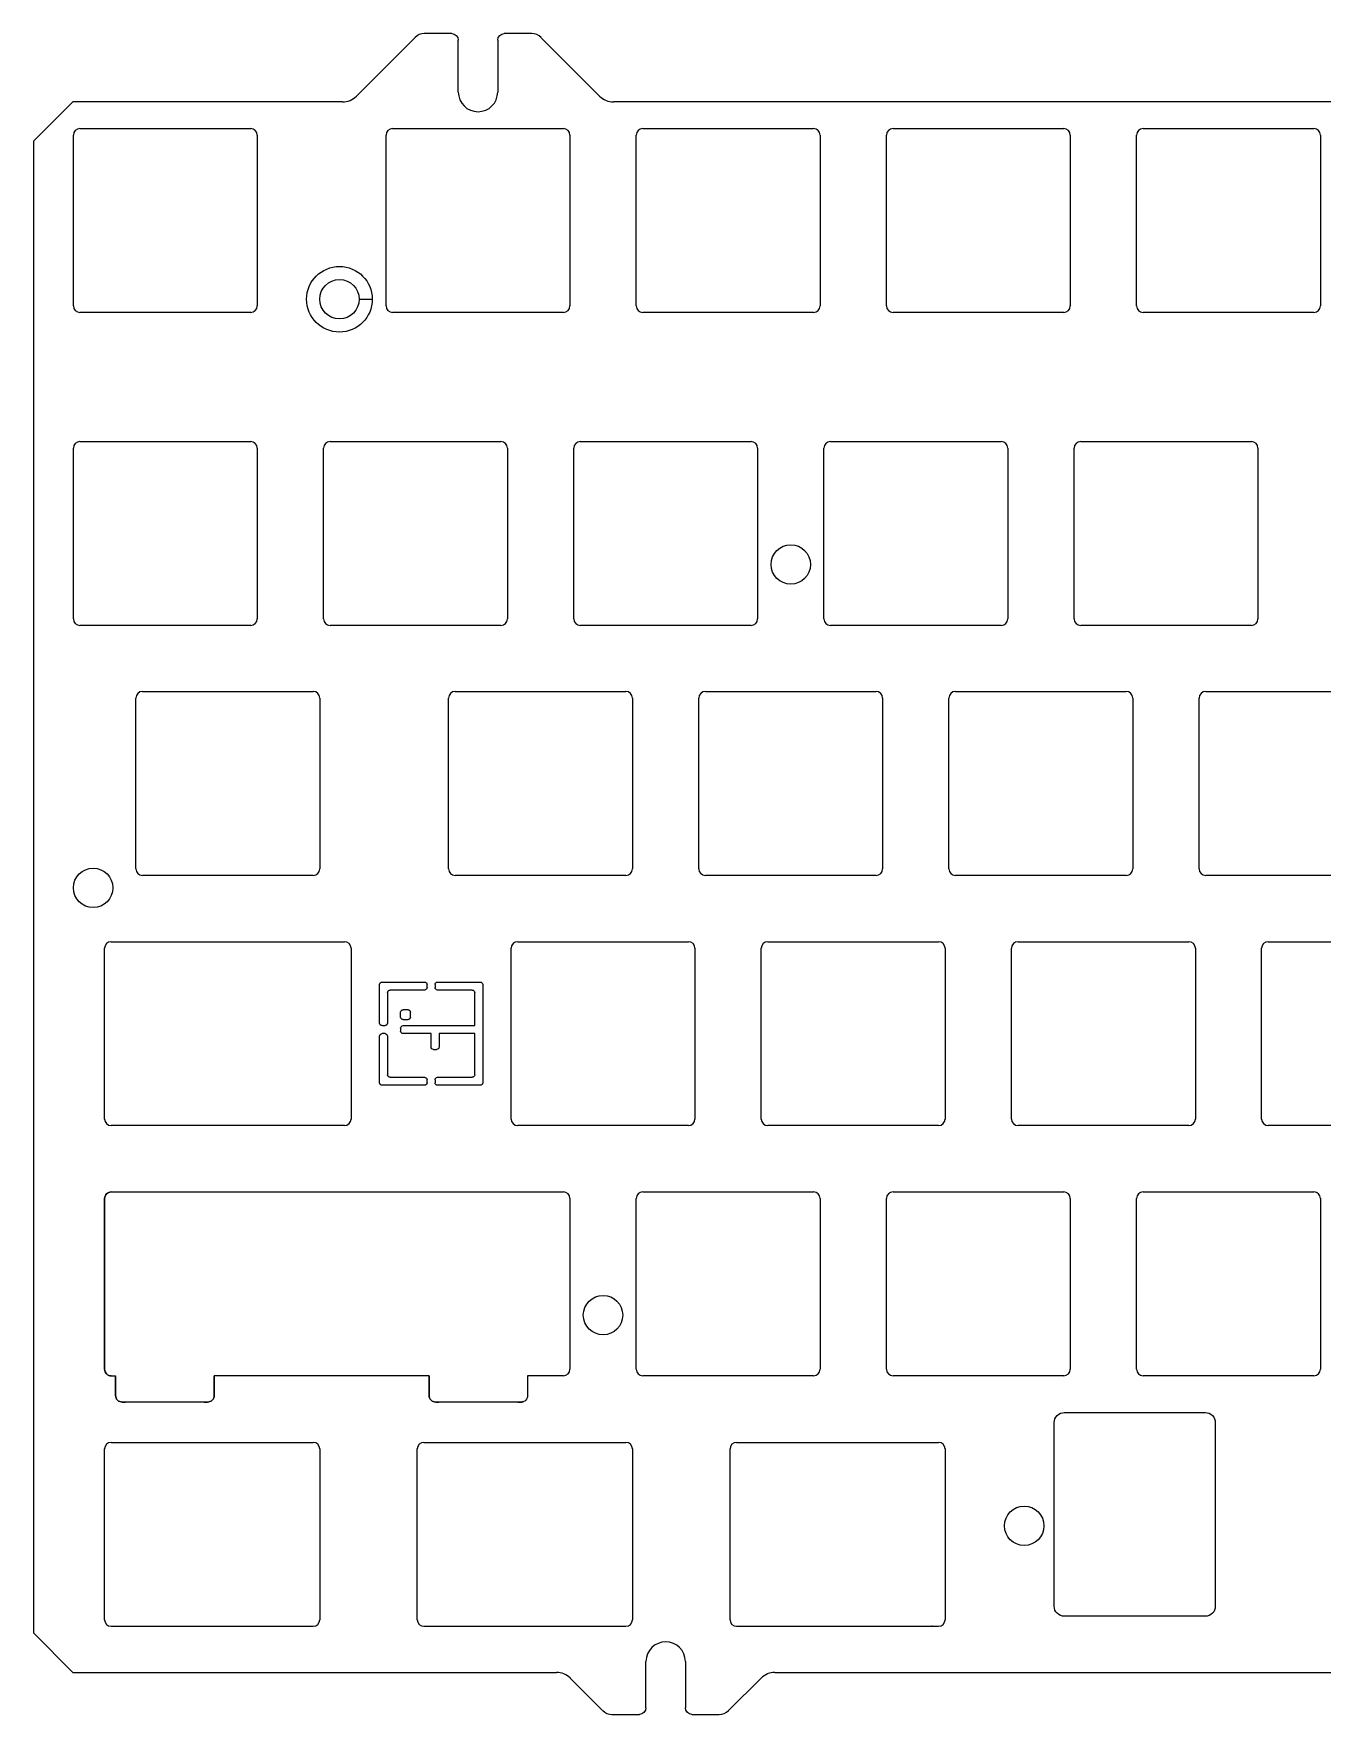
# Model space of a CAD drawing. Header units: millimetres. Extents: x 71 to 420, y 37 to 165.
# Drawn here: x 71.2 to 169.4, y 36.9 to 164.9 of the extents above; entities that cross this region are included whole.
import ezdxf

# ---------------------------------------------------------------- set-up
doc = ezdxf.new("R2010")
doc.units = ezdxf.units.MM
doc.header["$MEASUREMENT"] = 0
doc.layers.add('SHAPE2DVIEW', color=7, linetype='CONTINUOUS')

msp = doc.modelspace()

# ---------------------------------------------------------------- linework, layer by layer
at = {"layer": 'SHAPE2DVIEW'}
for p, q in [((100.28, 164.59), (95.81, 160.12)), ((103.07, 164.89), (100.98, 164.89)), ((103.57, 160.44), (103.57, 164.39)), ((106.57, 164.39), (106.57, 160.44)), ((109.16, 164.89), (107.07, 164.89)), ((114.33, 160.12), (109.86, 164.59)), ((74.23, 159.69), (71.23, 156.69)), ((94.75, 159.69), (74.23, 159.69)), ((180.47, 159.69), (115.39, 159.69)), ((74.76, 157.66), (87.76, 157.66)), ((98.57, 157.66), (111.57, 157.66)), ((117.62, 157.66), (130.62, 157.66)), ((136.67, 157.66), (149.67, 157.66)), ((155.72, 157.66), (168.72, 157.66)), ((71.23, 156.69), (71.23, 43.12)), ((74.26, 144.16), (74.26, 157.16)), ((88.26, 157.16), (88.26, 144.16)), ((98.07, 144.16), (98.07, 157.16)), ((112.07, 157.16), (112.07, 144.16)), ((117.12, 144.16), (117.12, 157.16)), ((131.12, 157.16), (131.12, 144.16)), ((136.17, 144.16), (136.17, 157.16)), ((150.17, 157.16), (150.17, 144.16)), ((155.22, 144.16), (155.22, 157.16)), ((169.22, 157.16), (169.22, 144.16)), ((87.76, 143.66), (74.76, 143.66)), ((111.57, 143.66), (98.57, 143.66)), ((130.62, 143.66), (117.62, 143.66)), ((149.67, 143.66), (136.67, 143.66)), ((168.72, 143.66), (155.72, 143.66)), ((74.26, 120.33), (74.26, 133.33)), ((74.76, 133.83), (87.76, 133.83)), ((88.26, 133.33), (88.26, 120.33)), ((93.31, 120.33), (93.31, 133.33)), ((93.81, 133.83), (106.81, 133.83)), ((107.31, 133.33), (107.31, 120.33)), ((112.36, 120.33), (112.36, 133.33)), ((112.86, 133.83), (125.86, 133.83)), ((126.36, 133.33), (126.36, 120.33)), ((131.41, 120.33), (131.41, 133.33)), ((131.91, 133.83), (144.91, 133.83)), ((145.41, 133.33), (145.41, 120.33)), ((150.46, 120.33), (150.46, 133.33)), ((150.96, 133.83), (163.96, 133.83)), ((164.46, 133.33), (164.46, 120.33)), ((87.76, 119.83), (74.76, 119.83)), ((106.81, 119.83), (93.81, 119.83)), ((125.86, 119.83), (112.86, 119.83)), ((144.91, 119.83), (131.91, 119.83)), ((163.96, 119.83), (150.96, 119.83)), ((79.02, 101.3), (79.02, 114.3)), ((79.52, 114.8), (92.52, 114.8)), ((93.02, 114.3), (93.02, 101.3)), ((102.83, 101.3), (102.83, 114.3)), ((103.33, 114.8), (116.33, 114.8)), ((116.83, 114.3), (116.83, 101.3)), ((121.88, 101.3), (121.88, 114.3)), ((122.38, 114.8), (135.38, 114.8)), ((135.88, 114.3), (135.88, 101.3)), ((140.93, 101.3), (140.93, 114.3)), ((141.43, 114.8), (154.43, 114.8)), ((154.93, 114.3), (154.93, 101.3)), ((159.98, 101.3), (159.98, 114.3)), ((160.48, 114.8), (173.48, 114.8)), ((92.52, 100.8), (79.52, 100.8)), ((116.33, 100.8), (103.33, 100.8)), ((135.38, 100.8), (122.38, 100.8)), ((154.43, 100.8), (141.43, 100.8)), ((173.48, 100.8), (160.48, 100.8)), ((76.64, 82.25), (76.64, 95.25)), ((77.14, 95.75), (94.9, 95.75)), ((95.4, 95.25), (95.4, 82.25)), ((107.59, 82.25), (107.59, 95.25)), ((108.09, 95.75), (121.09, 95.75)), ((121.59, 95.25), (121.59, 82.25)), ((126.64, 82.25), (126.64, 95.25)), ((127.14, 95.75), (140.14, 95.75)), ((140.64, 95.25), (140.64, 82.25)), ((145.69, 82.25), (145.69, 95.25)), ((146.19, 95.75), (159.19, 95.75)), ((159.69, 95.25), (159.69, 82.25)), ((164.74, 82.25), (164.74, 95.25)), ((165.24, 95.75), (178.24, 95.75)), ((97.57, 89.55), (97.57, 92.49)), ((97.76, 92.68), (101, 92.68)), ((101.19, 92.26), (101.19, 92.49)), ((101.8, 92.49), (101.8, 92.26)), ((101.99, 92.68), (105.24, 92.68)), ((105.43, 92.49), (105.43, 85.01)), ((98.18, 91.88), (98.18, 89.55)), ((101, 92.07), (98.37, 92.07)), ((104.63, 92.07), (101.99, 92.07)), ((104.82, 89.36), (104.82, 91.88)), ((99.18, 90.01), (99.18, 90.38)), ((99.74, 90.57), (99.37, 90.57)), ((99.37, 89.82), (99.74, 89.82)), ((99.92, 90.01), (99.92, 90.38)), ((97.57, 85.01), (97.57, 88.56)), ((97.76, 89.36), (97.99, 89.36)), ((97.99, 88.75), (97.76, 88.75)), ((98.18, 88.56), (98.18, 85.62)), ((99.18, 89.17), (99.18, 88.93)), ((99.37, 89.36), (104.82, 89.36)), ((101.5, 88.75), (99.37, 88.75)), ((101.5, 87.73), (101.5, 88.75)), ((104.82, 88.75), (102.11, 88.75)), ((102.11, 88.75), (102.11, 87.73)), ((104.82, 85.62), (104.82, 88.75)), ((101.69, 87.55), (101.92, 87.55)), ((101, 84.82), (97.76, 84.82)), ((98.37, 85.43), (101, 85.43)), ((101.19, 85.01), (101.19, 85.24)), ((101.8, 85.24), (101.8, 85.01)), ((101.99, 85.43), (104.63, 85.43)), ((105.24, 84.82), (101.99, 84.82)), ((94.9, 81.75), (77.14, 81.75)), ((121.09, 81.75), (108.09, 81.75)), ((140.14, 81.75), (127.14, 81.75)), ((159.19, 81.75), (146.19, 81.75)), ((178.24, 81.75), (165.24, 81.75)), ((77.14, 76.7), (111.57, 76.7)), ((112.07, 76.2), (112.07, 63.2)), ((117.12, 63.2), (117.12, 76.2)), ((117.62, 76.7), (130.62, 76.7)), ((131.12, 76.2), (131.12, 63.2)), ((136.17, 63.2), (136.17, 76.2)), ((136.67, 76.7), (149.67, 76.7)), ((150.17, 76.2), (150.17, 63.2)), ((155.22, 63.2), (155.22, 76.2)), ((155.72, 76.7), (168.72, 76.7)), ((169.22, 76.2), (169.22, 63.2)), ((77.14, 62.7), (77.48, 62.7)), ((101.35, 62.7), (84.98, 62.7)), ((111.57, 62.7), (108.85, 62.7)), ((130.62, 62.7), (117.62, 62.7)), ((149.67, 62.7), (136.67, 62.7)), ((168.72, 62.7), (155.72, 62.7)), ((84.23, 60.7), (78.23, 60.7)), ((108.1, 60.7), (102.1, 60.7)), ((77.14, 57.63), (92.52, 57.63)), ((100.95, 57.63), (116.33, 57.63)), ((124.76, 57.63), (140.14, 57.63)), ((76.64, 44.13), (76.64, 57.13)), ((93.02, 57.13), (93.02, 44.13)), ((100.45, 44.13), (100.45, 57.13)), ((116.83, 57.13), (116.83, 44.13)), ((124.26, 44.13), (124.26, 57.13)), ((140.64, 57.13), (140.64, 44.13)), ((77.14, 43.63), (92.01, 43.63)), ((92.02, 43.63), (92.01, 43.63)), ((92.02, 43.63), (92.52, 43.63)), ((100.95, 43.63), (115.82, 43.63)), ((115.83, 43.63), (115.82, 43.63)), ((115.83, 43.63), (116.33, 43.63)), ((124.76, 43.63), (139.61, 43.63)), ((139.64, 43.63), (139.61, 43.63)), ((139.64, 43.63), (140.14, 43.63)), ((71.23, 43.12), (74.23, 40.12)), ((74.23, 40.12), (111.04, 40.12)), ((112.1, 39.68), (114.56, 37.22)), ((117.86, 37.42), (117.86, 40.95)), ((120.86, 40.95), (120.86, 37.42)), ((124.15, 37.22), (126.62, 39.68)), ((127.68, 40.12), (277.72, 40.12)), ((115.27, 36.92), (117.36, 36.92)), ((121.36, 36.92), (123.44, 36.92))]:
    msp.add_line(p, q, dxfattribs=at)
for centre, radius in [((94.52, 144.66), 2.5), ((94.52, 144.66), 1.5), ((128.88, 124.47), 1.5), ((75.76, 99.85), 1.5), ((114.59, 67.32), 1.5), ((146.66, 51.28), 1.5)]:
    msp.add_circle(centre, radius, dxfattribs=at)
for centre, radius, start, end in [((100.98, 163.89), 1, 90, 135), ((109.16, 163.89), 1, 45, 90), ((94.75, 161.19), 1.5, -90, -45), ((105.07, 160.44), 1.5, 180, 0), ((115.39, 161.19), 1.5, -135, -90), ((74.76, 157.16), 0.5, 90, 180), ((87.76, 157.16), 0.5, 0, 90), ((98.57, 157.16), 0.5, 90, 180), ((111.57, 157.16), 0.5, 0, 90), ((117.62, 157.16), 0.5, 90, 180), ((130.62, 157.16), 0.5, 0, 90), ((136.67, 157.16), 0.5, 90, 180), ((149.67, 157.16), 0.5, 0, 90), ((155.72, 157.16), 0.5, 90, 180), ((168.72, 157.16), 0.5, 0, 90), ((74.76, 144.16), 0.5, 180, -90), ((87.76, 144.16), 0.5, -90, 0), ((98.57, 144.16), 0.5, 180, -90), ((111.57, 144.16), 0.5, -90, 0), ((117.62, 144.16), 0.5, 180, -90), ((130.62, 144.16), 0.5, -90, 0), ((136.67, 144.16), 0.5, 180, -90), ((149.67, 144.16), 0.5, -90, 0), ((155.72, 144.16), 0.5, 180, -90), ((168.72, 144.16), 0.5, -90, 0), ((74.76, 133.33), 0.5, 90, 180), ((87.76, 133.33), 0.5, 0, 90), ((93.81, 133.33), 0.5, 90, 180), ((106.81, 133.33), 0.5, 0, 90), ((112.86, 133.33), 0.5, 90, 180), ((125.86, 133.33), 0.5, 0, 90), ((131.91, 133.33), 0.5, 90, 180), ((144.91, 133.33), 0.5, 0, 90), ((150.96, 133.33), 0.5, 90, 180), ((163.96, 133.33), 0.5, 0, 90), ((74.76, 120.33), 0.5, 180, -90), ((87.76, 120.33), 0.5, -90, 0), ((93.81, 120.33), 0.5, 180, -90), ((106.81, 120.33), 0.5, -90, 0), ((112.86, 120.33), 0.5, 180, -90), ((125.86, 120.33), 0.5, -90, 0), ((131.91, 120.33), 0.5, 180, -90), ((144.91, 120.33), 0.5, -90, 0), ((150.96, 120.33), 0.5, 180, -90), ((163.96, 120.33), 0.5, -90, 0), ((79.52, 114.3), 0.5, 90, 180), ((92.52, 114.3), 0.5, 0, 90), ((103.33, 114.3), 0.5, 90, 180), ((116.33, 114.3), 0.5, 0, 90), ((122.38, 114.3), 0.5, 90, 180), ((135.38, 114.3), 0.5, 0, 90), ((141.43, 114.3), 0.5, 90, 180), ((154.43, 114.3), 0.5, 0, 90), ((160.48, 114.3), 0.5, 90, 180), ((79.52, 101.3), 0.5, 180, -90), ((92.52, 101.3), 0.5, -90, 0), ((103.33, 101.3), 0.5, 180, -90), ((116.33, 101.3), 0.5, -90, 0), ((122.38, 101.3), 0.5, 180, -90), ((135.38, 101.3), 0.5, -90, 0), ((141.43, 101.3), 0.5, 180, -90), ((154.43, 101.3), 0.5, -90, 0), ((160.48, 101.3), 0.5, 180, -90), ((77.14, 95.25), 0.5, 90, 180), ((94.9, 95.25), 0.5, 0, 90), ((108.09, 95.25), 0.5, 90, 180), ((121.09, 95.25), 0.5, 0, 90), ((127.14, 95.25), 0.5, 90, 180), ((140.14, 95.25), 0.5, 0, 90), ((146.19, 95.25), 0.5, 90, 180), ((159.19, 95.25), 0.5, 0, 90), ((165.24, 95.25), 0.5, 90, 180), ((77.14, 82.25), 0.5, 180, -90), ((94.9, 82.25), 0.5, -90, 0), ((108.09, 82.25), 0.5, 180, -90), ((121.09, 82.25), 0.5, -90, 0), ((127.14, 82.25), 0.5, 180, -90), ((140.14, 82.25), 0.5, -90, 0), ((146.19, 82.25), 0.5, 180, -90), ((159.19, 82.25), 0.5, -90, 0), ((165.24, 82.25), 0.5, 180, -90), ((111.57, 76.2), 0.5, 0, 90), ((117.62, 76.2), 0.5, 90, 180), ((130.62, 76.2), 0.5, 0, 90), ((136.67, 76.2), 0.5, 90, 180), ((149.67, 76.2), 0.5, 0, 90), ((155.72, 76.2), 0.5, 90, 180), ((168.72, 76.2), 0.5, 0, 90), ((111.57, 63.2), 0.5, -90, 0), ((117.62, 63.2), 0.5, 180, -90), ((130.62, 63.2), 0.5, -90, 0), ((136.67, 63.2), 0.5, 180, -90), ((149.67, 63.2), 0.5, -90, 0), ((155.72, 63.2), 0.5, 180, -90), ((168.72, 63.2), 0.5, -90, 0), ((77.14, 57.13), 0.5, 90, 180), ((92.52, 57.13), 0.5, 0, 90), ((100.95, 57.13), 0.5, 90, 180), ((116.33, 57.13), 0.5, 0, 90), ((124.76, 57.13), 0.5, 90, 180), ((140.14, 57.13), 0.5, 0, 90), ((77.14, 44.13), 0.5, 180, -90), ((92.52, 44.13), 0.5, -90, 0), ((100.95, 44.13), 0.5, 180, -90), ((116.33, 44.13), 0.5, -90, 0), ((124.76, 44.13), 0.5, 180, -90), ((140.14, 44.13), 0.5, -90, 0), ((119.36, 40.95), 1.5, 0, 180), ((111.04, 38.62), 1.5, 45, 90), ((127.68, 38.62), 1.5, 90, 135), ((115.27, 37.92), 1, -135, -90), ((123.44, 37.92), 1, -90, -45)]:
    msp.add_arc(centre, radius, start, end, dxfattribs=at)
for points, degree in [([(103.07, 164.89), (103.33, 164.89), (103.57, 164.65), (103.57, 164.39)], 3), ([(106.57, 164.39), (106.57, 164.65), (106.81, 164.89), (107.07, 164.89)], 3), ([(96.02, 144.66), (97.02, 144.66)], 1), ([(97.57, 92.49), (97.57, 92.59), (97.65, 92.68), (97.76, 92.68)], 3), ([(101, 92.68), (101.11, 92.68), (101.19, 92.59), (101.19, 92.49)], 3), ([(101.19, 92.26), (101.19, 92.16), (101.11, 92.07), (101, 92.07)], 3), ([(101.8, 92.49), (101.8, 92.59), (101.89, 92.68), (101.99, 92.68)], 3), ([(101.99, 92.07), (101.89, 92.07), (101.8, 92.15), (101.8, 92.26)], 3), ([(105.24, 92.68), (105.34, 92.68), (105.43, 92.59), (105.43, 92.49)], 3), ([(98.18, 91.88), (98.18, 91.98), (98.27, 92.07), (98.37, 92.07)], 3), ([(104.63, 92.07), (104.73, 92.07), (104.82, 91.98), (104.82, 91.88)], 3), ([(99.18, 90.38), (99.18, 90.48), (99.26, 90.57), (99.37, 90.57)], 3), ([(99.37, 89.82), (99.26, 89.82), (99.18, 89.9), (99.18, 90.01)], 3), ([(99.74, 90.57), (99.84, 90.57), (99.92, 90.48), (99.92, 90.38)], 3), ([(99.92, 90.01), (99.92, 89.91), (99.84, 89.82), (99.74, 89.82)], 3), ([(97.76, 89.36), (97.65, 89.36), (97.57, 89.44), (97.57, 89.55)], 3), ([(97.57, 88.56), (97.57, 88.66), (97.65, 88.75), (97.76, 88.75)], 3), ([(98.18, 89.55), (98.18, 89.44), (98.09, 89.36), (97.99, 89.36)], 3), ([(97.99, 88.75), (98.09, 88.75), (98.18, 88.66), (98.18, 88.56)], 3), ([(99.18, 89.17), (99.18, 89.27), (99.26, 89.36), (99.37, 89.36)], 3), ([(99.37, 88.75), (99.26, 88.75), (99.18, 88.83), (99.18, 88.93)], 3), ([(101.69, 87.55), (101.58, 87.55), (101.5, 87.63), (101.5, 87.73)], 3), ([(102.11, 87.73), (102.11, 87.63), (102.02, 87.55), (101.92, 87.55)], 3), ([(97.76, 84.82), (97.65, 84.82), (97.57, 84.9), (97.57, 85.01)], 3), ([(98.37, 85.43), (98.27, 85.43), (98.18, 85.52), (98.18, 85.62)], 3), ([(101, 85.43), (101.11, 85.43), (101.19, 85.34), (101.19, 85.24)], 3), ([(101.19, 85.01), (101.19, 84.9), (101.11, 84.82), (101, 84.82)], 3), ([(101.8, 85.24), (101.8, 85.34), (101.89, 85.43), (101.99, 85.43)], 3), ([(101.99, 84.82), (101.89, 84.82), (101.8, 84.9), (101.8, 85.01)], 3), ([(104.82, 85.62), (104.82, 85.52), (104.73, 85.43), (104.63, 85.43)], 3), ([(105.43, 85.01), (105.43, 84.9), (105.35, 84.82), (105.24, 84.82)], 3), ([(117.86, 37.42), (117.86, 37.16), (117.62, 36.92), (117.36, 36.92)], 3), ([(121.36, 36.92), (121.1, 36.92), (120.86, 37.16), (120.86, 37.42)], 3)]:
    msp.add_open_spline(points, degree=degree, dxfattribs=at)
for points, degree, knots in [([(77.14, 62.7), (77.14, 62.7), (77.14, 62.7), (77.14, 62.7), (77.02, 62.7), (76.88, 62.74), (76.79, 62.84), (76.69, 62.94), (76.64, 63.08), (76.64, 63.2), (76.64, 67.53), (76.64, 71.86), (76.64, 76.2), (76.64, 76.32), (76.69, 76.45), (76.79, 76.55), (76.88, 76.65), (77.02, 76.7), (77.14, 76.7), (77.14, 76.7), (77.14, 76.7), (77.14, 76.7)], 3, [0.0031647, 0.0031647, 0.0031647, 0.0031647, 0.0031763, 0.0031763, 0.0031763, 0.0073172, 0.0073172, 0.0073172, 0.0114581, 0.0114581, 0.0114581, 0.1637163, 0.1637163, 0.1637163, 0.1688619, 0.1688619, 0.1688619, 0.1740076, 0.1740076, 0.1740076, 0.1740255, 0.1740255, 0.1740255, 0.1740255]), ([(77.14, 76.7), (77.14, 76.7), (77.14, 76.7), (77.14, 76.7), (77.02, 76.7), (76.88, 76.65), (76.79, 76.55), (76.69, 76.45), (76.64, 76.32), (76.64, 76.2), (76.64, 71.86), (76.64, 67.53), (76.64, 63.2), (76.64, 63.08), (76.69, 62.94), (76.79, 62.84), (76.88, 62.74), (77.02, 62.7), (77.14, 62.7), (77.14, 62.7), (77.14, 62.7), (77.14, 62.7)], 3, [0.8259745, 0.8259745, 0.8259745, 0.8259745, 0.8259924, 0.8259924, 0.8259924, 0.8311381, 0.8311381, 0.8311381, 0.8362837, 0.8362837, 0.8362837, 0.9885419, 0.9885419, 0.9885419, 0.9926828, 0.9926828, 0.9926828, 0.9968237, 0.9968237, 0.9968237, 0.9968353, 0.9968353, 0.9968353, 0.9968353]), ([(78.23, 60.7), (78.14, 60.7), (78.06, 60.7), (77.98, 60.7), (77.86, 60.7), (77.72, 60.74), (77.62, 60.84), (77.52, 60.94), (77.47, 61.08), (77.48, 61.2), (77.48, 61.7), (77.48, 62.2), (77.48, 62.7)], 3, [0.7317666, 0.7317666, 0.7317666, 0.7317666, 0.7541744, 0.7541744, 0.7541744, 0.7935528, 0.7935528, 0.7935528, 0.8329313, 0.8329313, 0.8329313, 1, 1, 1, 1]), ([(77.48, 62.7), (77.48, 62.2), (77.48, 61.7), (77.48, 61.2), (77.47, 61.08), (77.52, 60.94), (77.62, 60.84), (77.72, 60.74), (77.86, 60.7), (77.98, 60.7), (78.06, 60.7), (78.14, 60.7), (78.23, 60.7)], 3, [0, 0, 0, 0, 0.1670687, 0.1670687, 0.1670687, 0.2064472, 0.2064472, 0.2064472, 0.2458256, 0.2458256, 0.2458256, 0.2682334, 0.2682334, 0.2682334, 0.2682334]), ([(84.98, 62.7), (84.98, 62.2), (84.98, 61.7), (84.98, 61.2), (84.98, 61.08), (84.93, 60.94), (84.83, 60.84), (84.73, 60.74), (84.59, 60.7), (84.48, 60.7), (84.39, 60.7), (84.31, 60.7), (84.23, 60.7)], 3, [0, 0, 0, 0, 0.1081942, 0.1081942, 0.1081942, 0.1398835, 0.1398835, 0.1398835, 0.1715729, 0.1715729, 0.1715729, 0.1939806, 0.1939806, 0.1939806, 0.1939806]), ([(84.23, 60.7), (84.31, 60.7), (84.39, 60.7), (84.48, 60.7), (84.59, 60.7), (84.73, 60.74), (84.83, 60.84), (84.93, 60.94), (84.98, 61.08), (84.98, 61.2), (84.98, 61.7), (84.98, 62.2), (84.98, 62.7)], 3, [0.8060194, 0.8060194, 0.8060194, 0.8060194, 0.8284271, 0.8284271, 0.8284271, 0.8601165, 0.8601165, 0.8601165, 0.8918058, 0.8918058, 0.8918058, 1, 1, 1, 1]), ([(102.1, 60.7), (102.02, 60.7), (101.93, 60.7), (101.85, 60.7), (101.73, 60.7), (101.6, 60.74), (101.5, 60.84), (101.4, 60.94), (101.35, 61.08), (101.35, 61.2), (101.35, 61.7), (101.35, 62.2), (101.35, 62.7)], 3, [0.7317687, 0.7317687, 0.7317687, 0.7317687, 0.7541744, 0.7541744, 0.7541744, 0.7935528, 0.7935528, 0.7935528, 0.8329313, 0.8329313, 0.8329313, 1, 1, 1, 1]), ([(101.35, 62.7), (101.35, 62.2), (101.35, 61.7), (101.35, 61.2), (101.35, 61.08), (101.4, 60.94), (101.5, 60.84), (101.6, 60.74), (101.73, 60.7), (101.85, 60.7), (101.93, 60.7), (102.02, 60.7), (102.1, 60.7)], 3, [0, 0, 0, 0, 0.1670687, 0.1670687, 0.1670687, 0.2064472, 0.2064472, 0.2064472, 0.2458256, 0.2458256, 0.2458256, 0.2682313, 0.2682313, 0.2682313, 0.2682313]), ([(108.85, 62.7), (108.85, 62.2), (108.85, 61.7), (108.85, 61.2), (108.85, 61.08), (108.8, 60.94), (108.71, 60.84), (108.61, 60.74), (108.47, 60.7), (108.35, 60.7), (108.27, 60.7), (108.18, 60.7), (108.1, 60.7)], 3, [0, 0, 0, 0, 0.1081942, 0.1081942, 0.1081942, 0.1398835, 0.1398835, 0.1398835, 0.1715729, 0.1715729, 0.1715729, 0.1939827, 0.1939827, 0.1939827, 0.1939827]), ([(108.1, 60.7), (108.23, 60.7), (108.35, 60.7), (108.44, 60.7), (108.54, 60.74)], 2, [0.80601728, 0.80601728, 0.80601728, 0.82842713, 0.82842713, 0.84481378, 0.84481378, 0.84481378]), ([(161.21, 45.15), (161.21, 49.81), (161.21, 54.48), (161.21, 59.15), (161.21, 59.32), (161.14, 59.53), (160.99, 59.68), (160.84, 59.83), (160.63, 59.9), (160.46, 59.9), (156.87, 59.9), (153.29, 59.9), (149.7, 59.9), (149.53, 59.9), (149.32, 59.83), (149.17, 59.68), (149.02, 59.53), (148.95, 59.32), (148.95, 59.15), (148.95, 54.48), (148.95, 49.81), (148.95, 45.15), (148.95, 44.97), (149.02, 44.76), (149.17, 44.62), (149.32, 44.47), (149.53, 44.4), (149.7, 44.4), (153.29, 44.4), (156.87, 44.4), (160.46, 44.4), (160.63, 44.4), (160.84, 44.47), (160.99, 44.62), (161.14, 44.76), (161.21, 44.97), (161.21, 45.15)], 3, [0, 0, 0, 0, 0.345834, 0.345834, 0.345834, 0.358934, 0.358934, 0.358934, 0.372034, 0.372034, 0.372034, 0.585858, 0.585858, 0.585858, 0.5964, 0.5964, 0.5964, 0.606942, 0.606942, 0.606942, 0.830905, 0.830905, 0.830905, 0.839389, 0.839389, 0.839389, 0.847873, 0.847873, 0.847873, 0.986345, 0.986345, 0.986345, 0.993173, 0.993173, 0.993173, 1, 1, 1, 1])]:
    msp.add_open_spline(points, degree=degree, knots=knots, dxfattribs=at)

doc.saveas('drawing.dxf')
